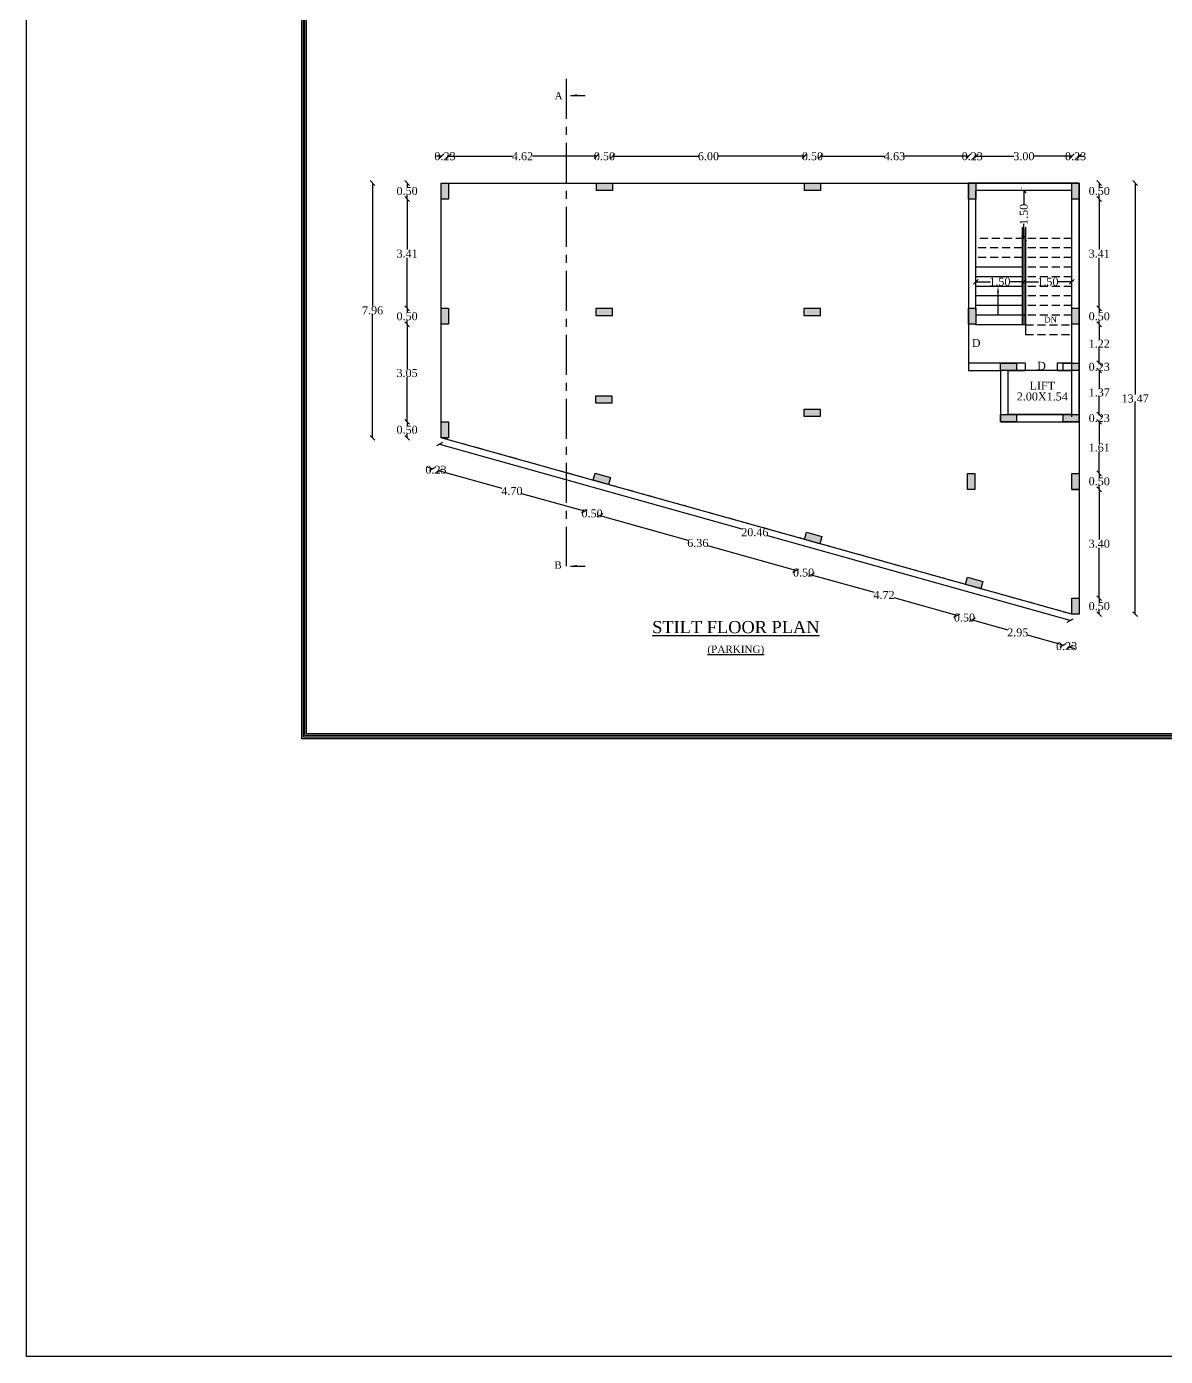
# Model space of a CAD drawing. Header units: metres. Extents: x 0 to 230, y 0 to 91.
# Drawn here: x 0 to 35.58, y 0 to 41.55 of the extents above; entities that cross this region are included whole.
import ezdxf
from ezdxf.enums import TextEntityAlignment as Align

# ---------------------------------------------------------------- set-up
doc = ezdxf.new("R2010")
doc.units = ezdxf.units.M
doc.header["$MEASUREMENT"] = 0
doc.header["$PDMODE"] = 33
doc.header["$PDSIZE"] = -3
doc.linetypes.add('CENTER', pattern=[2, 1.25, -0.25, 0.25, -0.25])
doc.linetypes.add('HIDDEN', pattern=[0.375, 0.25, -0.125])
doc.layers.add('BLK_1_FLR_0_LIFT_1', color=30, linetype='Continuous')
for name, color, linetype, lineweight in [('BLK_1_FLR_0_STILT_PARKING', 13, 'Continuous', 0), ('BLK_1_FLR_0_STILT_PARKING_DEDUCT', 13, 'Continuous', 0), ('FLOOR-GROUND', 7, 'Continuous', 35)]:
    doc.layers.add(name, color=color, linetype=linetype, lineweight=lineweight)
doc.styles.add('Isa-', font='times.ttf')
doc.styles.get("Standard").update_dxf_attribs({"font": 'times.ttf', "height": 0.25})
doc.dimstyles.new('ISO-25', dxfattribs={"dimscale": 0, "dimtxt": 0.25, "dimasz": 0.15, "dimexe": 1.25, "dimexo": 0.625, "dimgap": 0, "dimtad": 0, "dimtih": 1, "dimtoh": 1, "dimzin": 1, "dimdsep": 46, "dimtxsty": 'Standard', "dimblk": 'OBLIQUE', "dimcen": 0, "dimse1": 1, "dimse2": 1, "dimclrd": 1, "dimclrt": 3, "dimadec": 0, "dimazin": 2, "dimtfac": 1, "dimtix": 1, "dimtofl": 0, "dimtmove": 0, "dimatfit": 3, "dimfxl": 0, "dimtolj": 1, "dimarcsym": 0})

# ---------------------------------------------------------------- blocks, each defined once
blk = doc.blocks.new('_Oblique')
at = {"color": 0, "linetype": 'ByBlock', "lineweight": -2}
blk.add_line((-0.5, -0.5), (0.5, 0.5), dxfattribs=at)
blk = doc.blocks.new('*D26')
at = {"color": 1, "lineweight": -2}
for p, q in [((31.161, 33.576), (31.616, 33.576)), ((32.661, 33.576), (32.205, 33.576))]:
    blk.add_line(p, q, dxfattribs=at)
at = {"layer": 'Defpoints', "color": 0}
for p in [(31.161, 33.576), (32.661, 33.576), (32.661, 33.576)]:
    blk.add_point(p, dxfattribs=at)
at = {"color": 1, "lineweight": -2, "xscale": 0.15, "yscale": 0.15, "zscale": 0.15, "rotation": 180}
blk.add_blockref('_Oblique', (31.161, 33.576), dxfattribs=at)
at = {"color": 1, "lineweight": -2, "xscale": 0.15, "yscale": 0.15, "zscale": 0.15}
blk.add_blockref('_Oblique', (32.661, 33.576), dxfattribs=at)
at = {"color": 3, "insert": (31.911, 33.576), "char_height": 0.25, "attachment_point": 5}
blk.add_mtext('\\A1;1.50', dxfattribs=at)
blk = doc.blocks.new('*D27')
at = {"color": 1, "lineweight": -2}
for p, q in [((29.661, 33.576), (30.116, 33.576)), ((31.161, 33.576), (30.705, 33.576))]:
    blk.add_line(p, q, dxfattribs=at)
at = {"layer": 'Defpoints', "color": 0}
for p in [(29.661, 33.576), (31.161, 33.576), (31.161, 33.576)]:
    blk.add_point(p, dxfattribs=at)
at = {"color": 1, "lineweight": -2, "xscale": 0.15, "yscale": 0.15, "zscale": 0.15, "rotation": 180}
blk.add_blockref('_Oblique', (29.661, 33.576), dxfattribs=at)
at = {"color": 1, "lineweight": -2, "xscale": 0.15, "yscale": 0.15, "zscale": 0.15}
blk.add_blockref('_Oblique', (31.161, 33.576), dxfattribs=at)
at = {"color": 3, "insert": (30.411, 33.576), "char_height": 0.25, "attachment_point": 5}
blk.add_mtext('\\A1;1.50', dxfattribs=at)
blk = doc.blocks.new('*D28')
at = {"color": 1, "lineweight": -2}
for p, q in [((31.161, 36.431), (31.161, 35.975)), ((31.161, 34.931), (31.161, 35.386))]:
    blk.add_line(p, q, dxfattribs=at)
at = {"layer": 'Defpoints', "color": 0, "linetype": 'HIDDEN'}
for p in [(31.161, 36.431), (31.161, 34.931), (31.161, 34.931)]:
    blk.add_point(p, dxfattribs=at)
at = {"color": 1, "linetype": 'HIDDEN', "lineweight": -2, "xscale": 0.15, "yscale": 0.15, "zscale": 0.15}
for p, rotation in [((31.161, 36.431), 90), ((31.161, 34.931), 270)]:
    blk.add_blockref('_Oblique', p, dxfattribs=dict(at, rotation=rotation))
at = {"color": 3, "linetype": 'HIDDEN', "insert": (31.161, 35.681), "char_height": 0.25, "attachment_point": 5, "rotation": 90}
blk.add_mtext('\\A1;1.50', dxfattribs=at)
blk = doc.blocks.new('*D113')
at = {"color": 1, "lineweight": -2}
for p, q in [((11.889, 36.661), (11.889, 36.538)), ((11.889, 36.161), (11.889, 36.283))]:
    blk.add_line(p, q, dxfattribs=at)
at = {"layer": 'Defpoints', "color": 0}
for p in [(12.957, 36.661), (11.889, 36.161), (12.957, 36.161)]:
    blk.add_point(p, dxfattribs=at)
at = {"color": 1, "lineweight": -2, "xscale": 0.15, "yscale": 0.15, "zscale": 0.15}
for p, rotation in [((11.889, 36.661), 90), ((11.889, 36.161), 270)]:
    blk.add_blockref('_Oblique', p, dxfattribs=dict(at, rotation=rotation))
at = {"color": 3, "insert": (11.889, 36.411), "char_height": 0.25, "attachment_point": 5}
blk.add_mtext('\\A1;0.50', dxfattribs=at)
blk = doc.blocks.new('*D114')
at = {"color": 1, "lineweight": -2}
for p, q in [((11.889, 36.161), (11.889, 34.581)), ((11.889, 32.746), (11.889, 34.326))]:
    blk.add_line(p, q, dxfattribs=at)
at = {"layer": 'Defpoints', "color": 0}
for p in [(12.957, 36.161), (11.889, 32.746), (12.957, 32.746)]:
    blk.add_point(p, dxfattribs=at)
at = {"color": 1, "lineweight": -2, "xscale": 0.15, "yscale": 0.15, "zscale": 0.15}
for p, rotation in [((11.889, 36.161), 90), ((11.889, 32.746), 270)]:
    blk.add_blockref('_Oblique', p, dxfattribs=dict(at, rotation=rotation))
at = {"color": 3, "insert": (11.889, 34.453), "char_height": 0.25, "attachment_point": 5}
blk.add_mtext('\\A1;3.41', dxfattribs=at)
blk = doc.blocks.new('*D115')
at = {"color": 1, "lineweight": -2}
for p, q in [((11.889, 32.746), (11.889, 32.623)), ((11.889, 32.246), (11.889, 32.368))]:
    blk.add_line(p, q, dxfattribs=at)
at = {"layer": 'Defpoints', "color": 0}
for p in [(12.957, 32.746), (11.889, 32.246), (12.957, 32.246)]:
    blk.add_point(p, dxfattribs=at)
at = {"color": 1, "lineweight": -2, "xscale": 0.15, "yscale": 0.15, "zscale": 0.15}
for p, rotation in [((11.889, 32.746), 90), ((11.889, 32.246), 270)]:
    blk.add_blockref('_Oblique', p, dxfattribs=dict(at, rotation=rotation))
at = {"color": 3, "insert": (11.889, 32.496), "char_height": 0.25, "attachment_point": 5}
blk.add_mtext('\\A1;0.50', dxfattribs=at)
blk = doc.blocks.new('*D116')
at = {"color": 1, "lineweight": -2}
for p, q in [((11.889, 32.246), (11.889, 30.851)), ((11.889, 29.201), (11.889, 30.596))]:
    blk.add_line(p, q, dxfattribs=at)
at = {"layer": 'Defpoints', "color": 0}
for p in [(12.957, 32.246), (11.889, 29.201), (12.957, 29.201)]:
    blk.add_point(p, dxfattribs=at)
at = {"color": 1, "lineweight": -2, "xscale": 0.15, "yscale": 0.15, "zscale": 0.15}
for p, rotation in [((11.889, 32.246), 90), ((11.889, 29.201), 270)]:
    blk.add_blockref('_Oblique', p, dxfattribs=dict(at, rotation=rotation))
at = {"color": 3, "insert": (11.889, 30.723), "char_height": 0.25, "attachment_point": 5}
blk.add_mtext('\\A1;3.05', dxfattribs=at)
blk = doc.blocks.new('*D117')
at = {"color": 1, "lineweight": -2}
for p, q in [((11.889, 29.201), (11.889, 29.078)), ((11.889, 28.701), (11.889, 28.823))]:
    blk.add_line(p, q, dxfattribs=at)
at = {"layer": 'Defpoints', "color": 0}
for p in [(12.957, 29.201), (11.889, 28.701), (12.957, 28.701)]:
    blk.add_point(p, dxfattribs=at)
at = {"color": 1, "lineweight": -2, "xscale": 0.15, "yscale": 0.15, "zscale": 0.15}
for p, rotation in [((11.889, 29.201), 90), ((11.889, 28.701), 270)]:
    blk.add_blockref('_Oblique', p, dxfattribs=dict(at, rotation=rotation))
at = {"color": 3, "insert": (11.889, 28.951), "char_height": 0.25, "attachment_point": 5}
blk.add_mtext('\\A1;0.50', dxfattribs=at)
blk = doc.blocks.new('*D118')
at = {"color": 1, "lineweight": -2}
for p, q in [((10.811, 36.661), (10.811, 32.808)), ((10.811, 28.701), (10.811, 32.553))]:
    blk.add_line(p, q, dxfattribs=at)
at = {"layer": 'Defpoints', "color": 0}
for p in [(12.957, 36.661), (10.811, 28.701), (12.957, 28.701)]:
    blk.add_point(p, dxfattribs=at)
at = {"color": 1, "lineweight": -2, "xscale": 0.15, "yscale": 0.15, "zscale": 0.15}
for p, rotation in [((10.811, 36.661), 90), ((10.811, 28.701), 270)]:
    blk.add_blockref('_Oblique', p, dxfattribs=dict(at, rotation=rotation))
at = {"color": 3, "insert": (10.811, 32.681), "char_height": 0.25, "attachment_point": 5}
blk.add_mtext('\\A1;7.96', dxfattribs=at)
blk = doc.blocks.new('*D119')
at = {"color": 1, "lineweight": -2}
for p, q in [((12.957, 37.496), (12.807, 37.496)), ((13.187, 37.496), (13.337, 37.496))]:
    blk.add_line(p, q, dxfattribs=at)
at = {"layer": 'Defpoints', "color": 0}
for p in [(13.187, 37.496), (12.957, 36.661), (13.187, 36.661)]:
    blk.add_point(p, dxfattribs=at)
at = {"color": 1, "lineweight": -2, "xscale": 0.15, "yscale": 0.15, "zscale": 0.15}
blk.add_blockref('_Oblique', (12.957, 37.496), dxfattribs=at)
at = {"color": 1, "lineweight": -2, "xscale": 0.15, "yscale": 0.15, "zscale": 0.15, "rotation": 180}
blk.add_blockref('_Oblique', (13.187, 37.496), dxfattribs=at)
at = {"color": 3, "insert": (13.072, 37.496), "char_height": 0.25, "attachment_point": 5}
blk.add_mtext('\\A1;0.23', dxfattribs=at)
blk = doc.blocks.new('*D120')
at = {"color": 1, "lineweight": -2}
for p, q in [((13.187, 37.496), (15.184, 37.496)), ((17.805, 37.496), (15.809, 37.496))]:
    blk.add_line(p, q, dxfattribs=at)
at = {"layer": 'Defpoints', "color": 0}
for p in [(17.805, 37.496), (13.187, 36.661), (17.805, 36.66)]:
    blk.add_point(p, dxfattribs=at)
at = {"color": 1, "lineweight": -2, "xscale": 0.15, "yscale": 0.15, "zscale": 0.15, "rotation": 180}
blk.add_blockref('_Oblique', (13.187, 37.496), dxfattribs=at)
at = {"color": 1, "lineweight": -2, "xscale": 0.15, "yscale": 0.15, "zscale": 0.15}
blk.add_blockref('_Oblique', (17.805, 37.496), dxfattribs=at)
at = {"color": 3, "insert": (15.496, 37.496), "char_height": 0.25, "attachment_point": 5}
blk.add_mtext('\\A1;4.62', dxfattribs=at)
blk = doc.blocks.new('*D121')
at = {"color": 1, "lineweight": -2}
for p, q in [((17.805, 37.496), (17.655, 37.496)), ((18.305, 37.496), (18.455, 37.496))]:
    blk.add_line(p, q, dxfattribs=at)
at = {"layer": 'Defpoints', "color": 0}
for p in [(18.305, 37.496), (17.805, 36.66), (18.305, 36.66)]:
    blk.add_point(p, dxfattribs=at)
at = {"color": 1, "lineweight": -2, "xscale": 0.15, "yscale": 0.15, "zscale": 0.15}
blk.add_blockref('_Oblique', (17.805, 37.496), dxfattribs=at)
at = {"color": 1, "lineweight": -2, "xscale": 0.15, "yscale": 0.15, "zscale": 0.15, "rotation": 180}
blk.add_blockref('_Oblique', (18.305, 37.496), dxfattribs=at)
at = {"color": 3, "insert": (18.055, 37.496), "char_height": 0.25, "attachment_point": 5}
blk.add_mtext('\\A1;0.50', dxfattribs=at)
blk = doc.blocks.new('*D122')
at = {"color": 1, "lineweight": -2}
for p, q in [((18.305, 37.496), (20.997, 37.496)), ((24.305, 37.496), (21.614, 37.496))]:
    blk.add_line(p, q, dxfattribs=at)
at = {"layer": 'Defpoints', "color": 0}
for p in [(24.305, 37.496), (18.305, 36.66), (24.305, 36.661)]:
    blk.add_point(p, dxfattribs=at)
at = {"color": 1, "lineweight": -2, "xscale": 0.15, "yscale": 0.15, "zscale": 0.15, "rotation": 180}
blk.add_blockref('_Oblique', (18.305, 37.496), dxfattribs=at)
at = {"color": 1, "lineweight": -2, "xscale": 0.15, "yscale": 0.15, "zscale": 0.15}
blk.add_blockref('_Oblique', (24.305, 37.496), dxfattribs=at)
at = {"color": 3, "insert": (21.305, 37.496), "char_height": 0.25, "attachment_point": 5}
blk.add_mtext('\\A1;6.00', dxfattribs=at)
blk = doc.blocks.new('*D123')
at = {"color": 1, "lineweight": -2}
for p, q in [((24.305, 37.496), (24.155, 37.496)), ((24.805, 37.496), (24.955, 37.496))]:
    blk.add_line(p, q, dxfattribs=at)
at = {"layer": 'Defpoints', "color": 0}
for p in [(24.805, 37.496), (24.305, 36.661), (24.805, 36.661)]:
    blk.add_point(p, dxfattribs=at)
at = {"color": 1, "lineweight": -2, "xscale": 0.15, "yscale": 0.15, "zscale": 0.15}
blk.add_blockref('_Oblique', (24.305, 37.496), dxfattribs=at)
at = {"color": 1, "lineweight": -2, "xscale": 0.15, "yscale": 0.15, "zscale": 0.15, "rotation": 180}
blk.add_blockref('_Oblique', (24.805, 37.496), dxfattribs=at)
at = {"color": 3, "insert": (24.555, 37.496), "char_height": 0.25, "attachment_point": 5}
blk.add_mtext('\\A1;0.50', dxfattribs=at)
blk = doc.blocks.new('*D124')
at = {"color": 1, "lineweight": -2}
for p, q in [((24.805, 37.496), (26.813, 37.496)), ((29.431, 37.496), (27.423, 37.496))]:
    blk.add_line(p, q, dxfattribs=at)
at = {"layer": 'Defpoints', "color": 0}
for p in [(29.431, 37.496), (24.805, 36.661), (29.431, 36.661)]:
    blk.add_point(p, dxfattribs=at)
at = {"color": 1, "lineweight": -2, "xscale": 0.15, "yscale": 0.15, "zscale": 0.15, "rotation": 180}
blk.add_blockref('_Oblique', (24.805, 37.496), dxfattribs=at)
at = {"color": 1, "lineweight": -2, "xscale": 0.15, "yscale": 0.15, "zscale": 0.15}
blk.add_blockref('_Oblique', (29.431, 37.496), dxfattribs=at)
at = {"color": 3, "insert": (27.118, 37.496), "char_height": 0.25, "attachment_point": 5}
blk.add_mtext('\\A1;4.63', dxfattribs=at)
blk = doc.blocks.new('*D125')
at = {"color": 1, "lineweight": -2}
for p, q in [((29.431, 37.496), (29.281, 37.496)), ((29.661, 37.496), (29.811, 37.496))]:
    blk.add_line(p, q, dxfattribs=at)
at = {"layer": 'Defpoints', "color": 0}
for p in [(29.661, 37.496), (29.431, 36.661), (29.661, 36.661)]:
    blk.add_point(p, dxfattribs=at)
at = {"color": 1, "lineweight": -2, "xscale": 0.15, "yscale": 0.15, "zscale": 0.15}
blk.add_blockref('_Oblique', (29.431, 37.496), dxfattribs=at)
at = {"color": 1, "lineweight": -2, "xscale": 0.15, "yscale": 0.15, "zscale": 0.15, "rotation": 180}
blk.add_blockref('_Oblique', (29.661, 37.496), dxfattribs=at)
at = {"color": 3, "insert": (29.546, 37.496), "char_height": 0.25, "attachment_point": 5}
blk.add_mtext('\\A1;0.23', dxfattribs=at)
blk = doc.blocks.new('*D126')
at = {"color": 1, "lineweight": -2}
for p, q in [((29.661, 37.496), (30.852, 37.496)), ((32.661, 37.496), (31.47, 37.496))]:
    blk.add_line(p, q, dxfattribs=at)
at = {"layer": 'Defpoints', "color": 0}
for p in [(32.661, 37.496), (29.661, 36.661), (32.661, 36.661)]:
    blk.add_point(p, dxfattribs=at)
at = {"color": 1, "lineweight": -2, "xscale": 0.15, "yscale": 0.15, "zscale": 0.15, "rotation": 180}
blk.add_blockref('_Oblique', (29.661, 37.496), dxfattribs=at)
at = {"color": 1, "lineweight": -2, "xscale": 0.15, "yscale": 0.15, "zscale": 0.15}
blk.add_blockref('_Oblique', (32.661, 37.496), dxfattribs=at)
at = {"color": 3, "insert": (31.161, 37.496), "char_height": 0.25, "attachment_point": 5}
blk.add_mtext('\\A1;3.00', dxfattribs=at)
blk = doc.blocks.new('*D127')
at = {"color": 1, "lineweight": -2}
for p, q in [((32.661, 37.496), (32.511, 37.496)), ((32.891, 37.496), (33.041, 37.496))]:
    blk.add_line(p, q, dxfattribs=at)
at = {"layer": 'Defpoints', "color": 0}
for p in [(32.891, 37.496), (32.661, 36.661), (32.891, 36.661)]:
    blk.add_point(p, dxfattribs=at)
at = {"color": 1, "lineweight": -2, "xscale": 0.15, "yscale": 0.15, "zscale": 0.15}
blk.add_blockref('_Oblique', (32.661, 37.496), dxfattribs=at)
at = {"color": 1, "lineweight": -2, "xscale": 0.15, "yscale": 0.15, "zscale": 0.15, "rotation": 180}
blk.add_blockref('_Oblique', (32.891, 37.496), dxfattribs=at)
at = {"color": 3, "insert": (32.776, 37.496), "char_height": 0.25, "attachment_point": 5}
blk.add_mtext('\\A1;0.23', dxfattribs=at)
blk = doc.blocks.new('*D128')
at = {"color": 1, "lineweight": -2}
for p, q in [((33.515, 36.661), (33.515, 36.538)), ((33.515, 36.161), (33.515, 36.283))]:
    blk.add_line(p, q, dxfattribs=at)
at = {"layer": 'Defpoints', "color": 0}
for p in [(32.891, 36.661), (32.891, 36.161), (33.515, 36.161)]:
    blk.add_point(p, dxfattribs=at)
at = {"color": 1, "lineweight": -2, "xscale": 0.15, "yscale": 0.15, "zscale": 0.15}
for p, rotation in [((33.515, 36.661), 90), ((33.515, 36.161), 270)]:
    blk.add_blockref('_Oblique', p, dxfattribs=dict(at, rotation=rotation))
at = {"color": 3, "insert": (33.515, 36.411), "char_height": 0.25, "attachment_point": 5}
blk.add_mtext('\\A1;0.50', dxfattribs=at)
blk = doc.blocks.new('*D92')
at = {"color": 1, "lineweight": -2}
for p, q in [((33.515, 36.161), (33.515, 34.581)), ((33.515, 32.746), (33.515, 34.326))]:
    blk.add_line(p, q, dxfattribs=at)
at = {"layer": 'Defpoints', "color": 0}
for p in [(32.891, 36.161), (32.891, 32.746), (33.515, 32.746)]:
    blk.add_point(p, dxfattribs=at)
at = {"color": 1, "lineweight": -2, "xscale": 0.15, "yscale": 0.15, "zscale": 0.15}
for p, rotation in [((33.515, 36.161), 90), ((33.515, 32.746), 270)]:
    blk.add_blockref('_Oblique', p, dxfattribs=dict(at, rotation=rotation))
at = {"color": 3, "insert": (33.515, 34.453), "char_height": 0.25, "attachment_point": 5}
blk.add_mtext('\\A1;3.41', dxfattribs=at)
blk = doc.blocks.new('*D93')
at = {"color": 1, "lineweight": -2}
for p, q in [((33.515, 32.746), (33.515, 32.623)), ((33.515, 32.246), (33.515, 32.368))]:
    blk.add_line(p, q, dxfattribs=at)
at = {"layer": 'Defpoints', "color": 0}
for p in [(32.891, 32.746), (32.891, 32.246), (33.515, 32.246)]:
    blk.add_point(p, dxfattribs=at)
at = {"color": 1, "lineweight": -2, "xscale": 0.15, "yscale": 0.15, "zscale": 0.15}
for p, rotation in [((33.515, 32.746), 90), ((33.515, 32.246), 270)]:
    blk.add_blockref('_Oblique', p, dxfattribs=dict(at, rotation=rotation))
at = {"color": 3, "insert": (33.515, 32.496), "char_height": 0.25, "attachment_point": 5}
blk.add_mtext('\\A1;0.50', dxfattribs=at)
blk = doc.blocks.new('*D94')
at = {"color": 1, "lineweight": -2}
for p, q in [((33.515, 32.246), (33.515, 31.766)), ((33.515, 31.031), (33.515, 31.511))]:
    blk.add_line(p, q, dxfattribs=at)
at = {"layer": 'Defpoints', "color": 0}
for p in [(32.891, 32.246), (32.891, 31.031), (33.515, 31.031)]:
    blk.add_point(p, dxfattribs=at)
at = {"color": 1, "lineweight": -2, "xscale": 0.15, "yscale": 0.15, "zscale": 0.15}
for p, rotation in [((33.515, 32.246), 90), ((33.515, 31.031), 270)]:
    blk.add_blockref('_Oblique', p, dxfattribs=dict(at, rotation=rotation))
at = {"color": 3, "insert": (33.515, 31.638), "char_height": 0.25, "attachment_point": 5}
blk.add_mtext('\\A1;1.22', dxfattribs=at)
blk = doc.blocks.new('*D95')
at = {"color": 1, "lineweight": -2}
for p, q in [((33.515, 31.031), (33.515, 31.181)), ((33.515, 30.801), (33.515, 30.651))]:
    blk.add_line(p, q, dxfattribs=at)
at = {"layer": 'Defpoints', "color": 0}
for p in [(32.891, 31.031), (32.891, 30.801), (33.515, 30.801)]:
    blk.add_point(p, dxfattribs=at)
at = {"color": 1, "lineweight": -2, "xscale": 0.15, "yscale": 0.15, "zscale": 0.15}
for p, rotation in [((33.515, 31.031), 270), ((33.515, 30.801), 90)]:
    blk.add_blockref('_Oblique', p, dxfattribs=dict(at, rotation=rotation))
at = {"color": 3, "insert": (33.515, 30.916), "char_height": 0.25, "attachment_point": 5}
blk.add_mtext('\\A1;0.23', dxfattribs=at)
blk = doc.blocks.new('*D96')
at = {"color": 1, "lineweight": -2}
for p, q in [((33.515, 30.801), (33.515, 30.243)), ((33.515, 29.431), (33.515, 29.988))]:
    blk.add_line(p, q, dxfattribs=at)
at = {"layer": 'Defpoints', "color": 0}
for p in [(32.891, 30.801), (32.891, 29.431), (33.515, 29.431)]:
    blk.add_point(p, dxfattribs=at)
at = {"color": 1, "lineweight": -2, "xscale": 0.15, "yscale": 0.15, "zscale": 0.15}
for p, rotation in [((33.515, 30.801), 90), ((33.515, 29.431), 270)]:
    blk.add_blockref('_Oblique', p, dxfattribs=dict(at, rotation=rotation))
at = {"color": 3, "insert": (33.515, 30.116), "char_height": 0.25, "attachment_point": 5}
blk.add_mtext('\\A1;1.37', dxfattribs=at)
blk = doc.blocks.new('*D97')
at = {"color": 1, "lineweight": -2}
for p, q in [((33.515, 29.431), (33.515, 29.581)), ((33.515, 29.201), (33.515, 29.051))]:
    blk.add_line(p, q, dxfattribs=at)
at = {"layer": 'Defpoints', "color": 0}
for p in [(32.891, 29.431), (32.891, 29.201), (33.515, 29.201)]:
    blk.add_point(p, dxfattribs=at)
at = {"color": 1, "lineweight": -2, "xscale": 0.15, "yscale": 0.15, "zscale": 0.15}
for p, rotation in [((33.515, 29.431), 270), ((33.515, 29.201), 90)]:
    blk.add_blockref('_Oblique', p, dxfattribs=dict(at, rotation=rotation))
at = {"color": 3, "insert": (33.515, 29.316), "char_height": 0.25, "attachment_point": 5}
blk.add_mtext('\\A1;0.23', dxfattribs=at)
blk = doc.blocks.new('*D98')
at = {"color": 1, "lineweight": -2}
for p, q in [((33.515, 29.201), (33.515, 28.523)), ((33.515, 27.59), (33.515, 28.268))]:
    blk.add_line(p, q, dxfattribs=at)
at = {"layer": 'Defpoints', "color": 0}
for p in [(32.891, 29.201), (32.891, 27.59), (33.515, 27.59)]:
    blk.add_point(p, dxfattribs=at)
at = {"color": 1, "lineweight": -2, "xscale": 0.15, "yscale": 0.15, "zscale": 0.15}
for p, rotation in [((33.515, 29.201), 90), ((33.515, 27.59), 270)]:
    blk.add_blockref('_Oblique', p, dxfattribs=dict(at, rotation=rotation))
at = {"color": 3, "insert": (33.515, 28.395), "char_height": 0.25, "attachment_point": 5}
blk.add_mtext('\\A1;1.61', dxfattribs=at)
blk = doc.blocks.new('*D99')
at = {"color": 1, "lineweight": -2}
for p, q in [((33.515, 27.59), (33.515, 27.468)), ((33.515, 27.09), (33.515, 27.212))]:
    blk.add_line(p, q, dxfattribs=at)
at = {"layer": 'Defpoints', "color": 0}
for p in [(32.891, 27.59), (32.891, 27.09), (33.515, 27.09)]:
    blk.add_point(p, dxfattribs=at)
at = {"color": 1, "lineweight": -2, "xscale": 0.15, "yscale": 0.15, "zscale": 0.15}
for p, rotation in [((33.515, 27.59), 90), ((33.515, 27.09), 270)]:
    blk.add_blockref('_Oblique', p, dxfattribs=dict(at, rotation=rotation))
at = {"color": 3, "insert": (33.515, 27.34), "char_height": 0.25, "attachment_point": 5}
blk.add_mtext('\\A1;0.50', dxfattribs=at)
blk = doc.blocks.new('*D100')
at = {"color": 1, "lineweight": -2}
for p, q in [((33.515, 27.09), (33.515, 25.518)), ((33.515, 23.69), (33.515, 25.263))]:
    blk.add_line(p, q, dxfattribs=at)
at = {"layer": 'Defpoints', "color": 0}
for p in [(32.891, 27.09), (32.891, 23.69), (33.515, 23.69)]:
    blk.add_point(p, dxfattribs=at)
at = {"color": 1, "lineweight": -2, "xscale": 0.15, "yscale": 0.15, "zscale": 0.15}
for p, rotation in [((33.515, 27.09), 90), ((33.515, 23.69), 270)]:
    blk.add_blockref('_Oblique', p, dxfattribs=dict(at, rotation=rotation))
at = {"color": 3, "insert": (33.515, 25.39), "char_height": 0.25, "attachment_point": 5}
blk.add_mtext('\\A1;3.40', dxfattribs=at)
blk = doc.blocks.new('*D101')
at = {"color": 1, "lineweight": -2}
for p, q in [((33.515, 23.69), (33.515, 23.568)), ((33.515, 23.19), (33.515, 23.313))]:
    blk.add_line(p, q, dxfattribs=at)
at = {"layer": 'Defpoints', "color": 0}
for p in [(32.891, 23.69), (32.891, 23.19), (33.515, 23.19)]:
    blk.add_point(p, dxfattribs=at)
at = {"color": 1, "lineweight": -2, "xscale": 0.15, "yscale": 0.15, "zscale": 0.15}
for p, rotation in [((33.515, 23.69), 90), ((33.515, 23.19), 270)]:
    blk.add_blockref('_Oblique', p, dxfattribs=dict(at, rotation=rotation))
at = {"color": 3, "insert": (33.515, 23.44), "char_height": 0.25, "attachment_point": 5}
blk.add_mtext('\\A1;0.50', dxfattribs=at)
blk = doc.blocks.new('*D102')
at = {"color": 1, "lineweight": -2}
for p, q in [((34.638, 36.661), (34.638, 30.053)), ((34.638, 23.19), (34.638, 29.798))]:
    blk.add_line(p, q, dxfattribs=at)
at = {"layer": 'Defpoints', "color": 0}
for p in [(32.891, 36.661), (32.891, 23.19), (34.638, 23.19)]:
    blk.add_point(p, dxfattribs=at)
at = {"color": 1, "lineweight": -2, "xscale": 0.15, "yscale": 0.15, "zscale": 0.15}
for p, rotation in [((34.638, 36.661), 90), ((34.638, 23.19), 270)]:
    blk.add_blockref('_Oblique', p, dxfattribs=dict(at, rotation=rotation))
at = {"color": 3, "insert": (34.638, 29.926), "char_height": 0.25, "attachment_point": 5}
blk.add_mtext('\\A1;13.47', dxfattribs=at)
blk = doc.blocks.new('*D103')
at = {"color": 1, "lineweight": -2}
for p, q in [((12.902, 28.503), (22.35, 25.861)), ((32.605, 22.993), (23.158, 25.635))]:
    blk.add_line(p, q, dxfattribs=at)
at = {"layer": 'Defpoints', "color": 0}
for p in [(12.957, 28.701), (32.605, 22.993), (32.661, 23.19)]:
    blk.add_point(p, dxfattribs=at)
at = {"color": 1, "lineweight": -2, "xscale": 0.15, "yscale": 0.15, "zscale": 0.15}
for p, rotation in [((12.902, 28.503), 164.3760175917244), ((32.605, 22.993), 344.3760175917244)]:
    blk.add_blockref('_Oblique', p, dxfattribs=dict(at, rotation=rotation))
at = {"color": 3, "insert": (22.754, 25.748), "char_height": 0.25, "attachment_point": 5}
blk.add_mtext('\\A1;20.46', dxfattribs=at)
blk = doc.blocks.new('*D104')
at = {"color": 1, "lineweight": -2}
for p, q in [((17.428, 26.404), (17.284, 26.445)), ((17.91, 26.269), (18.054, 26.229))]:
    blk.add_line(p, q, dxfattribs=at)
at = {"layer": 'Defpoints', "color": 0}
for p in [(17.699, 27.374), (18.181, 27.24), (17.91, 26.269)]:
    blk.add_point(p, dxfattribs=at)
at = {"color": 1, "lineweight": -2, "xscale": 0.15, "yscale": 0.15, "zscale": 0.15}
for p, rotation in [((17.428, 26.404), 344.3760175909133), ((17.91, 26.269), 164.3760175909132)]:
    blk.add_blockref('_Oblique', p, dxfattribs=dict(at, rotation=rotation))
at = {"color": 3, "insert": (17.669, 26.337), "char_height": 0.25, "attachment_point": 5}
blk.add_mtext('\\A1;0.50', dxfattribs=at)
blk = doc.blocks.new('*D105')
at = {"color": 1, "lineweight": -2}
for p, q in [((17.91, 26.269), (20.665, 25.499)), ((24.036, 24.556), (21.281, 25.327))]:
    blk.add_line(p, q, dxfattribs=at)
at = {"layer": 'Defpoints', "color": 0}
for p in [(18.181, 27.24), (24.307, 25.527), (24.036, 24.556)]:
    blk.add_point(p, dxfattribs=at)
at = {"color": 1, "lineweight": -2, "xscale": 0.15, "yscale": 0.15, "zscale": 0.15}
for p, rotation in [((17.91, 26.269), 164.3760175909101), ((24.036, 24.556), 344.3760175909101)]:
    blk.add_blockref('_Oblique', p, dxfattribs=dict(at, rotation=rotation))
at = {"color": 3, "insert": (20.973, 25.413), "char_height": 0.25, "attachment_point": 5}
blk.add_mtext('\\A1;6.36', dxfattribs=at)
blk = doc.blocks.new('*D106')
at = {"color": 1, "lineweight": -2}
for p, q in [((24.036, 24.556), (23.891, 24.597)), ((24.517, 24.422), (24.662, 24.381))]:
    blk.add_line(p, q, dxfattribs=at)
at = {"layer": 'Defpoints', "color": 0}
for p in [(24.307, 25.527), (24.789, 25.392), (24.517, 24.422)]:
    blk.add_point(p, dxfattribs=at)
at = {"color": 1, "lineweight": -2, "xscale": 0.15, "yscale": 0.15, "zscale": 0.15}
for p, rotation in [((24.036, 24.556), 344.3760175909101), ((24.517, 24.422), 164.3760175909101)]:
    blk.add_blockref('_Oblique', p, dxfattribs=dict(at, rotation=rotation))
at = {"color": 3, "insert": (24.277, 24.489), "char_height": 0.25, "attachment_point": 5}
blk.add_mtext('\\A1;0.50', dxfattribs=at)
blk = doc.blocks.new('*D107')
at = {"color": 1, "lineweight": -2}
for p, q in [((24.517, 24.422), (26.479, 23.873)), ((29.065, 23.15), (27.103, 23.698))]:
    blk.add_line(p, q, dxfattribs=at)
at = {"layer": 'Defpoints', "color": 0}
for p in [(24.789, 25.392), (29.336, 24.12), (29.065, 23.15)]:
    blk.add_point(p, dxfattribs=at)
at = {"color": 1, "lineweight": -2, "xscale": 0.15, "yscale": 0.15, "zscale": 0.15}
for p, rotation in [((24.517, 24.422), 164.3760175909101), ((29.065, 23.15), 344.3760175909101)]:
    blk.add_blockref('_Oblique', p, dxfattribs=dict(at, rotation=rotation))
at = {"color": 3, "insert": (26.791, 23.786), "char_height": 0.25, "attachment_point": 5}
blk.add_mtext('\\A1;4.72', dxfattribs=at)
blk = doc.blocks.new('*D108')
at = {"color": 1, "lineweight": -2}
for p, q in [((29.065, 23.15), (28.92, 23.19)), ((29.546, 23.015), (29.691, 22.975))]:
    blk.add_line(p, q, dxfattribs=at)
at = {"layer": 'Defpoints', "color": 0}
for p in [(29.336, 24.12), (29.817, 23.986), (29.546, 23.015)]:
    blk.add_point(p, dxfattribs=at)
at = {"color": 1, "lineweight": -2, "xscale": 0.15, "yscale": 0.15, "zscale": 0.15}
for p, rotation in [((29.065, 23.15), 344.3760175909101), ((29.546, 23.015), 164.3760175909101)]:
    blk.add_blockref('_Oblique', p, dxfattribs=dict(at, rotation=rotation))
at = {"color": 3, "insert": (29.305, 23.083), "char_height": 0.25, "attachment_point": 5}
blk.add_mtext('\\A1;0.50', dxfattribs=at)
blk = doc.blocks.new('*D109')
at = {"color": 1, "lineweight": -2}
for p, q in [((29.546, 23.015), (30.661, 22.704)), ((32.389, 22.22), (31.275, 22.532))]:
    blk.add_line(p, q, dxfattribs=at)
at = {"layer": 'Defpoints', "color": 0}
for p in [(29.817, 23.986), (32.661, 23.19), (32.389, 22.22)]:
    blk.add_point(p, dxfattribs=at)
at = {"color": 1, "lineweight": -2, "xscale": 0.15, "yscale": 0.15, "zscale": 0.15}
for p, rotation in [((29.546, 23.015), 164.3760175909101), ((32.389, 22.22), 344.3760175909101)]:
    blk.add_blockref('_Oblique', p, dxfattribs=dict(at, rotation=rotation))
at = {"color": 3, "insert": (30.968, 22.618), "char_height": 0.25, "attachment_point": 5}
blk.add_mtext('\\A1;2.95', dxfattribs=at)
blk = doc.blocks.new('*D110')
at = {"color": 1, "lineweight": -2}
for p, q in [((12.899, 27.671), (14.85, 27.125)), ((17.428, 26.404), (15.477, 26.95))]:
    blk.add_line(p, q, dxfattribs=at)
at = {"layer": 'Defpoints', "color": 0}
for p in [(13.187, 28.701), (12.899, 27.671), (17.699, 27.374)]:
    blk.add_point(p, dxfattribs=at)
at = {"color": 1, "lineweight": -2, "xscale": 0.15, "yscale": 0.15, "zscale": 0.15}
for p, rotation in [((12.899, 27.671), 164.3760175909101), ((17.428, 26.404), 344.3760175909101)]:
    blk.add_blockref('_Oblique', p, dxfattribs=dict(at, rotation=rotation))
at = {"color": 3, "insert": (15.164, 27.037), "char_height": 0.25, "attachment_point": 5}
blk.add_mtext('\\A1;4.70', dxfattribs=at)

msp = doc.modelspace()

# ---------------------------------------------------------------- hatches: boundary and pattern name
h = msp.add_hatch(color=3)
h.dxf.hatch_style = 1
h.paths.add_polyline_path([(12.957, 36.161), (13.187, 36.161), (13.187, 36.661), (12.957, 36.661)])
h.paths.add_polyline_path([(18.305, 36.43), (18.305, 36.66), (17.805, 36.66), (17.805, 36.43)])
h.paths.add_polyline_path([(24.305, 36.661), (24.305, 36.431), (24.805, 36.431), (24.805, 36.661)])
h.paths.add_polyline_path([(12.957, 32.246), (13.187, 32.246), (13.187, 32.746), (12.957, 32.746)])
h.paths.add_polyline_path([(18.297, 32.516), (18.297, 32.746), (17.797, 32.746), (17.797, 32.516)])
h.paths.add_polyline_path([(24.299, 32.746), (24.299, 32.516), (24.799, 32.516), (24.799, 32.746)])
h.paths.add_polyline_path([(24.793, 29.361), (24.793, 29.591), (24.293, 29.591), (24.293, 29.361)])
h.paths.add_polyline_path([(24.369, 25.748), (24.307, 25.527), (24.789, 25.392), (24.851, 25.613)])
h.paths.add_polyline_path([(18.291, 29.786), (18.291, 30.016), (17.791, 30.016), (17.791, 29.786)])
h.paths.add_polyline_path([(12.957, 28.701), (13.187, 28.701), (13.187, 29.201), (12.957, 29.201)])
h.paths.add_polyline_path([(18.181, 27.24), (18.243, 27.461), (17.761, 27.596), (17.699, 27.374)])
h.paths.add_polyline_path([(29.817, 23.986), (29.879, 24.207), (29.398, 24.342), (29.336, 24.12)])
h.paths.add_polyline_path([(29.399, 27.09), (29.629, 27.09), (29.629, 27.59), (29.399, 27.59)])
h.paths.add_polyline_path([(32.661, 27.09), (32.891, 27.09), (32.891, 27.59), (32.661, 27.59)])
h.paths.add_polyline_path([(32.661, 23.19), (32.891, 23.19), (32.891, 23.69), (32.661, 23.69)])
h.paths.add_polyline_path([(32.391, 29.431), (32.391, 29.201), (32.891, 29.201), (32.891, 29.431)])
h.paths.add_polyline_path([(30.431, 29.431), (30.431, 29.201), (30.931, 29.201), (30.931, 29.431)])
h.paths.add_polyline_path([(30.931, 30.801), (30.931, 31.031), (30.431, 31.031), (30.431, 30.801)])
h.paths.add_polyline_path([(32.391, 30.801), (32.661, 30.801), (32.661, 31.031), (32.391, 31.031)], flags=17)
h.paths.add_polyline_path([(32.891, 30.801), (32.891, 31.031), (32.391, 31.031), (32.391, 30.801)])
h.paths.add_polyline_path([(29.431, 32.246), (29.661, 32.246), (29.661, 32.746), (29.431, 32.746)])
h.paths.add_polyline_path([(32.661, 32.246), (32.891, 32.246), (32.891, 32.746), (32.661, 32.746)])
h.paths.add_polyline_path([(29.661, 36.661), (29.431, 36.661), (29.431, 36.161), (29.661, 36.161)])
h.paths.add_polyline_path([(32.891, 36.661), (32.661, 36.661), (32.661, 36.161), (32.891, 36.161)])

# ---------------------------------------------------------------- linework, layer by layer
at = {"color": 7, "linetype": 'CENTER'}
msp.add_line((16.856, 39.916), (16.856, 24.694), dxfattribs=at)
at = {"color": 7, "lineweight": -3}
for p, q in [((32.891, 29.351), (32.891, 36.661)), ((32.661, 29.351), (32.661, 36.431))]:
    msp.add_line(p, q, dxfattribs=at)
for p, q in [((29.661, 32.681), (29.661, 36.431)), ((32.661, 36.431), (29.661, 36.431)), ((29.431, 32.681), (29.431, 30.951)), ((29.661, 32.681), (29.661, 32.381)), ((29.661, 32.381), (29.661, 32.246)), ((31.204, 31.031), (29.431, 31.031)), ((29.431, 30.801), (30.431, 30.801)), ((30.431, 31.031), (30.661, 31.031)), ((30.431, 30.801), (30.431, 29.201)), ((30.431, 30.801), (30.431, 29.201)), ((30.431, 30.801), (30.431, 29.201)), ((30.431, 30.801), (30.431, 29.201)), ((30.661, 30.801), (31.204, 30.801)), ((30.661, 30.801), (30.661, 29.431)), ((31.204, 31.031), (31.204, 30.801)), ((32.661, 31.031), (32.204, 31.031)), ((32.204, 31.031), (32.204, 30.801)), ((32.204, 30.801), (32.661, 30.801)), ((32.661, 29.431), (32.661, 30.801)), ((30.431, 29.201), (32.661, 29.201)), ((30.431, 29.201), (30.551, 29.201)), ((30.551, 29.201), (32.661, 29.201)), ((32.661, 29.431), (30.661, 29.431)), ((32.661, 29.431), (30.661, 29.431)), ((32.661, 27.09), (32.891, 27.09))]:
    msp.add_line(p, q)
at = {"linetype": 'HIDDEN'}
msp.add_line((32.661, 34.931), (29.661, 34.931), dxfattribs=at)
at = {"color": 0}
for p, q in [((31.111, 35.281), (31.111, 32.531)), ((31.111, 34.981), (31.111, 32.231)), ((31.211, 34.981), (31.111, 34.981)), ((31.161, 35.231), (31.161, 32.531)), ((31.161, 34.931), (31.161, 32.231)), ((31.211, 35.281), (31.211, 32.231)), ((31.211, 34.981), (31.211, 31.931)), ((31.111, 34.031), (29.661, 34.031)), ((31.111, 33.731), (29.661, 33.731)), ((31.111, 33.431), (29.661, 33.431)), ((31.111, 33.131), (29.661, 33.131)), ((31.111, 32.831), (29.661, 32.831)), ((31.161, 32.531), (29.661, 32.531)), ((31.211, 32.531), (29.661, 32.531)), ((31.161, 32.531), (31.211, 32.531)), ((29.661, 32.231), (29.661, 32.246)), ((31.211, 32.231), (29.661, 32.231))]:
    msp.add_line(p, q, dxfattribs=at)
at = {"color": 0, "linetype": 'HIDDEN'}
for p, q in [((31.111, 34.631), (29.661, 34.631)), ((32.661, 34.631), (31.211, 34.631)), ((31.111, 34.331), (29.661, 34.331)), ((32.661, 34.331), (31.211, 34.331)), ((32.661, 34.031), (31.211, 34.031)), ((32.661, 33.731), (31.211, 33.731)), ((32.661, 33.431), (31.211, 33.431)), ((32.661, 33.131), (31.211, 33.131)), ((32.661, 32.831), (31.211, 32.831)), ((32.661, 32.531), (31.211, 32.531)), ((31.211, 32.231), (32.661, 32.231)), ((31.211, 31.931), (32.661, 31.931))]:
    msp.add_line(p, q, dxfattribs=at)
at = {"color": 1}
for p, q in [((12.686, 27.73), (12.542, 27.771)), ((12.899, 27.671), (13.044, 27.63)), ((32.389, 22.22), (32.245, 22.261)), ((32.603, 22.16), (32.747, 22.12))]:
    msp.add_line(p, q, dxfattribs=at)
msp.add_lwpolyline([(0, 91.128), (229.774, 91.128), (229.774, 0), (0, 0)], close=True, dxfattribs=at)
at = {"color": 7}
for points in [[(8.598, 19.3), (8.598, 79.3), (108.598, 79.3), (108.598, 19.3)], [(8.648, 19.35), (8.648, 79.25), (108.548, 79.25), (108.548, 19.35)], [(8.698, 19.4), (8.698, 79.2), (108.498, 79.2), (108.498, 19.4)], [(8.748, 19.45), (8.748, 79.15), (108.448, 79.15), (108.448, 19.45)]]:
    msp.add_lwpolyline(points, close=True, dxfattribs=at)
at = {"color": 7, "linetype": 'HIDDEN', "lineweight": -3}
msp.add_lwpolyline([(12.957, 36.661), (32.891, 36.661), (32.891, 23.19), (32.661, 23.19), (12.957, 28.701), (12.957, 36.661)], close=True, dxfattribs=at)
for points in [[(12.957, 36.661), (13.187, 36.661), (13.187, 36.161), (12.957, 36.161), (12.957, 36.661)], [(17.805, 36.43), (17.805, 36.66), (18.305, 36.66), (18.305, 36.43), (17.805, 36.43)], [(24.305, 36.431), (24.305, 36.661), (24.805, 36.661), (24.805, 36.431), (24.305, 36.431)], [(29.661, 36.161), (29.431, 36.161), (29.431, 36.661), (29.661, 36.661), (29.661, 36.161)], [(32.891, 29.201), (32.891, 36.661), (29.431, 36.661), (29.431, 30.801), (30.431, 30.801), (30.431, 29.201)], [(29.661, 36.161), (29.431, 36.161), (29.431, 36.661), (29.661, 36.661), (29.661, 36.161)], [(32.891, 36.161), (32.661, 36.161), (32.661, 36.661), (32.891, 36.661), (32.891, 36.161)], [(32.891, 36.161), (32.661, 36.161), (32.661, 36.661), (32.891, 36.661), (32.891, 36.161)], [(12.957, 32.746), (13.187, 32.746), (13.187, 32.246), (12.957, 32.246), (12.957, 32.746)], [(17.797, 32.516), (17.797, 32.746), (18.297, 32.746), (18.297, 32.516), (17.797, 32.516)], [(24.299, 32.516), (24.299, 32.746), (24.799, 32.746), (24.799, 32.516), (24.299, 32.516)], [(29.661, 32.246), (29.431, 32.246), (29.431, 32.746), (29.661, 32.746), (29.661, 32.246)], [(29.661, 32.246), (29.431, 32.246), (29.431, 32.746), (29.661, 32.746), (29.661, 32.246)], [(32.891, 32.246), (32.661, 32.246), (32.661, 32.746), (32.891, 32.746), (32.891, 32.246)], [(32.891, 32.246), (32.661, 32.246), (32.661, 32.746), (32.891, 32.746), (32.891, 32.246)], [(30.431, 30.801), (30.431, 31.031), (30.931, 31.031), (30.931, 30.801), (30.431, 30.801)], [(32.391, 30.801), (32.391, 31.031), (32.891, 31.031), (32.891, 30.801), (32.391, 30.801)], [(17.791, 29.786), (17.791, 30.016), (18.291, 30.016), (18.291, 29.786), (17.791, 29.786)], [(24.293, 29.361), (24.293, 29.591), (24.793, 29.591), (24.793, 29.361), (24.293, 29.361)], [(12.957, 29.201), (13.187, 29.201), (13.187, 28.701), (12.957, 28.701), (12.957, 29.201)], [(30.431, 29.201), (30.431, 29.431), (30.931, 29.431), (30.931, 29.201), (30.431, 29.201)], [(32.391, 29.201), (32.391, 29.431), (32.891, 29.431), (32.891, 29.201), (32.391, 29.201)], [(32.391, 29.201), (32.391, 29.431), (32.891, 29.431), (32.891, 29.201), (32.391, 29.201)], [(32.391, 29.201), (32.391, 29.431), (32.891, 29.431), (32.891, 29.201), (32.391, 29.201)], [(17.699, 27.374), (17.761, 27.596), (18.243, 27.461), (18.181, 27.24), (17.699, 27.374)], [(29.629, 27.09), (29.399, 27.09), (29.399, 27.59), (29.629, 27.59), (29.629, 27.09)], [(32.891, 27.09), (32.661, 27.09), (32.661, 27.59), (32.891, 27.59), (32.891, 27.09)], [(24.307, 25.527), (24.369, 25.748), (24.851, 25.613), (24.789, 25.392), (24.307, 25.527)], [(29.336, 24.12), (29.398, 24.342), (29.879, 24.207), (29.817, 23.986), (29.336, 24.12)], [(32.661, 23.69), (32.891, 23.69), (32.891, 23.19), (32.661, 23.19), (32.661, 23.69)]]:
    msp.add_lwpolyline(points, close=True)
msp.add_lwpolyline([(29.431, 36.431), (29.431, 32.681)])
msp.add_lwpolyline([(29.431, 36.431), (29.431, 32.681)])
at = {"linetype": 'ByBlock', "lineweight": -2}
msp.add_lwpolyline([(30.352, 33.251), (30.352, 32.526)], dxfattribs=at)
msp.add_solid([(30.382, 33.251), (30.352, 33.431), (30.322, 33.251)])
at = {"layer": 'BLK_1_FLR_0_LIFT_1', "lineweight": -3, "ltscale": 2}
msp.add_lwpolyline([(30.661, 29.431), (32.661, 29.431), (32.661, 30.801), (30.661, 30.801)], close=True, dxfattribs=at)
at = {"layer": 'BLK_1_FLR_0_STILT_PARKING', "color": 13, "lineweight": -3}
msp.add_lwpolyline([(12.957, 36.661), (32.891, 36.661), (32.891, 23.19), (32.661, 23.19), (12.957, 28.701), (12.957, 36.661)], close=True, dxfattribs=at)
at = {"layer": 'BLK_1_FLR_0_STILT_PARKING_DEDUCT'}
msp.add_lwpolyline([(29.431, 36.661), (29.431, 30.801), (30.431, 30.801), (30.431, 29.201), (32.891, 29.201), (32.891, 36.661), (29.431, 36.661)], close=True, dxfattribs=at)
at = {"layer": 'FLOOR-GROUND', "color": 7, "lineweight": 25, "ltscale": 2}
msp.add_line((32.661, 29.431), (32.661, 30.801), dxfattribs=at)

# ---------------------------------------------------------------- block references
at = {"color": 1, "xscale": 0.15, "yscale": 0.15, "zscale": 0.15}
for p, rotation in [((12.686, 27.73), 344.3760175909098), ((12.899, 27.671), 164.3760175909097), ((32.389, 22.22), 344.3760175909098), ((32.603, 22.16), 164.3760175909097)]:
    msp.add_blockref('_Oblique', p, dxfattribs=dict(at, rotation=rotation))

# ---------------------------------------------------------------- texts
at = {"color": 2, "lineweight": -3, "style": 'Isa-'}
for s, p in [('A', (16.622, 39.386)), ('B', (16.604, 24.726))]:
    msp.add_text(s, height=0.23, dxfattribs=at).set_placement(p, align=Align.MIDDLE_CENTER)
at = {"color": 85, "style": 'Isa-'}
for s, height, p in [('%%USTILT FLOOR PLAN', 0.38, (22.161, 22.787)), ('%%U(PARKING)', 0.23, (22.161, 22.094))]:
    msp.add_text(s, height=height, dxfattribs=at).set_placement(p, align=Align.MIDDLE_CENTER)
for s, insert, char_height, attachment_point in [('DN', (31.799, 32.482), 0.18, 1), ('\\A1;D', (29.67, 31.662), 0.25, 5), ('\\A1;D', (31.713, 30.949), 0.25, 5), ('\\A1;LIFT', (31.736, 30.329), 0.25, 5), ('\\A1;2.00X1.54', (31.736, 29.989), 0.25, 5)]:
    msp.add_mtext(s, dxfattribs=dict(insert=insert, char_height=char_height, attachment_point=attachment_point))
at = {"color": 3, "char_height": 0.25, "attachment_point": 5}
for insert in [(12.793, 27.7), (32.496, 22.19)]:
    msp.add_mtext('\\A1;0.23', dxfattribs=dict(at, insert=insert))

# ---------------------------------------------------------------- dimensions: what is measured, and where the dimension line sits
at = {"color": 1}
for base, p1, p2, override, picture, middle in [((13.187, 37.496), (12.957, 36.661), (13.187, 36.661), {"dimscale": 1}, '*D119', (13.072, 37.496)), ((17.805, 37.496), (13.187, 36.661), (17.805, 36.66), {"dimscale": 1, "dimtmove": 1}, '*D120', (15.496, 37.496)), ((18.305, 37.496), (17.805, 36.66), (18.305, 36.66), {"dimscale": 1, "dimtmove": 1}, '*D121', (18.055, 37.496)), ((24.305, 37.496), (18.305, 36.66), (24.305, 36.661), {"dimscale": 1, "dimtmove": 1}, '*D122', (21.305, 37.496)), ((24.805, 37.496), (24.305, 36.661), (24.805, 36.661), {"dimscale": 1, "dimtmove": 1}, '*D123', (24.555, 37.496)), ((29.431, 37.496), (24.805, 36.661), (29.431, 36.661), {"dimscale": 1, "dimtmove": 1}, '*D124', (27.118, 37.496)), ((29.661, 37.496), (29.431, 36.661), (29.661, 36.661), {"dimscale": 1, "dimtmove": 1}, '*D125', (29.546, 37.496)), ((32.661, 37.496), (29.661, 36.661), (32.661, 36.661), {"dimscale": 1, "dimtmove": 1}, '*D126', (31.161, 37.496)), ((32.891, 37.496), (32.661, 36.661), (32.891, 36.661), {"dimscale": 1, "dimtmove": 1}, '*D127', (32.776, 37.496))]:
    dim = msp.add_linear_dim(base=base, p1=p1, p2=p2, dimstyle='ISO-25', override=override, dxfattribs=at)
    dim.commit()
    dim.dimension.update_dxf_attribs({"geometry": picture, "text_midpoint": middle})
for base, p1, p2, angle, override, picture, middle in [((10.811, 28.701), (12.957, 36.661), (12.957, 28.701), 90, {"dimscale": 1}, '*D118', (10.811, 32.681)), ((11.889, 36.161), (12.957, 36.661), (12.957, 36.161), 90, {"dimscale": 1}, '*D113', (11.889, 36.411)), ((33.515, 36.161), (32.891, 36.661), (32.891, 36.161), 90, {"dimscale": 1}, '*D128', (33.515, 36.411)), ((34.638, 23.19), (32.891, 36.661), (32.891, 23.19), 90, {"dimscale": 1}, '*D102', (34.638, 29.926)), ((11.8893, 32.7458), (12.9573, 36.1606), (12.9573, 32.7458), 90, {"dimscale": 1, "dimtmove": 1}, '*D114', (11.8893, 34.4532)), ((33.5155, 32.7458), (32.8906, 36.1606), (32.8906, 32.7458), 90, {"dimscale": 1, "dimtmove": 1}, '*D92', (33.5155, 34.4532)), ((11.889, 32.246), (12.957, 32.746), (12.957, 32.246), 90, {"dimscale": 1, "dimtmove": 1}, '*D115', (11.889, 32.496)), ((33.515, 32.246), (32.891, 32.746), (32.891, 32.246), 90, {"dimscale": 1, "dimtmove": 1}, '*D93', (33.515, 32.496)), ((11.8893, 29.2006), (12.9573, 32.2458), (12.9573, 29.2006), 90, {"dimscale": 1, "dimtmove": 1}, '*D116', (11.8893, 30.7232)), ((33.5155, 31.0306), (32.8906, 32.2458), (32.8906, 31.0306), 90, {"dimscale": 1, "dimtmove": 1}, '*D94', (33.5155, 31.6382)), ((33.515, 30.801), (32.891, 31.031), (32.891, 30.801), 90, {"dimscale": 1, "dimtmove": 1}, '*D95', (33.515, 30.916)), ((33.515, 29.431), (32.891, 30.801), (32.891, 29.431), 90, {"dimscale": 1, "dimtmove": 1}, '*D96', (33.515, 30.116)), ((33.515, 29.201), (32.891, 29.431), (32.891, 29.201), 90, {"dimscale": 1, "dimtmove": 1}, '*D97', (33.515, 29.316)), ((11.889, 28.701), (12.957, 29.201), (12.957, 28.701), 90, {"dimscale": 1, "dimtmove": 1}, '*D117', (11.889, 28.951)), ((33.515, 27.59), (32.891, 29.201), (32.891, 27.59), 90, {"dimscale": 1, "dimtmove": 1}, '*D98', (33.515, 28.395)), ((12.899, 27.671), (17.699, 27.374), (13.187, 28.701), 164.376, {"dimscale": 1, "dimtmove": 1}, '*D110', (15.164, 27.037)), ((33.515, 27.09), (32.891, 27.59), (32.891, 27.09), 90, {"dimscale": 1, "dimtmove": 1}, '*D99', (33.515, 27.34)), ((24.036, 24.556), (18.181, 27.24), (24.307, 25.527), 164.376, {"dimscale": 1, "dimtmove": 1}, '*D105', (20.973, 25.413)), ((33.515, 23.69), (32.891, 27.09), (32.891, 23.69), 90, {"dimscale": 1, "dimtmove": 1}, '*D100', (33.515, 25.39)), ((24.517, 24.422), (24.307, 25.527), (24.789, 25.392), 164.376, {"dimscale": 1, "dimtmove": 1}, '*D106', (24.277, 24.489)), ((29.065, 23.15), (24.789, 25.392), (29.336, 24.12), 164.376, {"dimscale": 1, "dimtmove": 1}, '*D107', (26.791, 23.786)), ((29.546, 23.015), (29.336, 24.12), (29.817, 23.986), 164.376, {"dimscale": 1, "dimtmove": 1}, '*D108', (29.305, 23.083)), ((32.389, 22.22), (29.817, 23.986), (32.661, 23.19), 164.376, {"dimscale": 1, "dimtmove": 1}, '*D109', (30.968, 22.618)), ((33.515, 23.19), (32.891, 23.69), (32.891, 23.19), 90, {"dimscale": 1, "dimtmove": 1}, '*D101', (33.515, 23.44))]:
    dim = msp.add_linear_dim(base=base, p1=p1, p2=p2, angle=angle, dimstyle='ISO-25', override=override, dxfattribs=at)
    dim.commit()
    dim.dimension.update_dxf_attribs({"geometry": picture, "text_midpoint": middle})
at = {"color": 0, "linetype": 'HIDDEN'}
dim = msp.add_linear_dim(base=(31.161, 34.931), p1=(31.161, 36.431), p2=(31.161, 34.931), angle=90, dimstyle='ISO-25', override={"dimscale": 1}, dxfattribs=at)
dim.commit()
dim.dimension.update_dxf_attribs({"geometry": '*D28', "text_midpoint": (31.161, 35.681), "text_rotation": 90})
at = {"color": 0}
for base, p1, p2, picture, middle in [((31.161, 33.576), (29.661, 33.576), (31.161, 33.576), '*D27', (30.411, 33.576)), ((32.661, 33.576), (31.161, 33.576), (32.661, 33.576), '*D26', (31.911, 33.576))]:
    dim = msp.add_linear_dim(base=base, p1=p1, p2=p2, angle=180, dimstyle='ISO-25', override={"dimscale": 1}, dxfattribs=at)
    dim.commit()
    dim.dimension.update_dxf_attribs({"geometry": picture, "text_midpoint": middle})
at = {"color": 1}
for p1, p2, distance, picture, middle in [((12.957, 28.701), (32.661, 23.19), -0.205, '*D103', (22.754, 25.748)), ((17.699, 27.374), (18.181, 27.24), -1.008, '*D104', (17.669, 26.337))]:
    dim = msp.add_aligned_dim(p1=p1, p2=p2, distance=distance, dimstyle='ISO-25', override={"dimscale": 1}, dxfattribs=at)
    dim.commit()
    dim.dimension.update_dxf_attribs({"geometry": picture, "text_midpoint": middle})

# ---------------------------------------------------------------- leaders
at = {"color": 7}
for points in [[(16.994, 39.4), (17.452, 39.4)], [(16.994, 24.694), (17.452, 24.694)]]:
    msp.add_leader(points, dimstyle='ISO-25', override={"dimscale": 1, "dimasz": 0.2}, dxfattribs=at)

doc.saveas('drawing.dxf')
